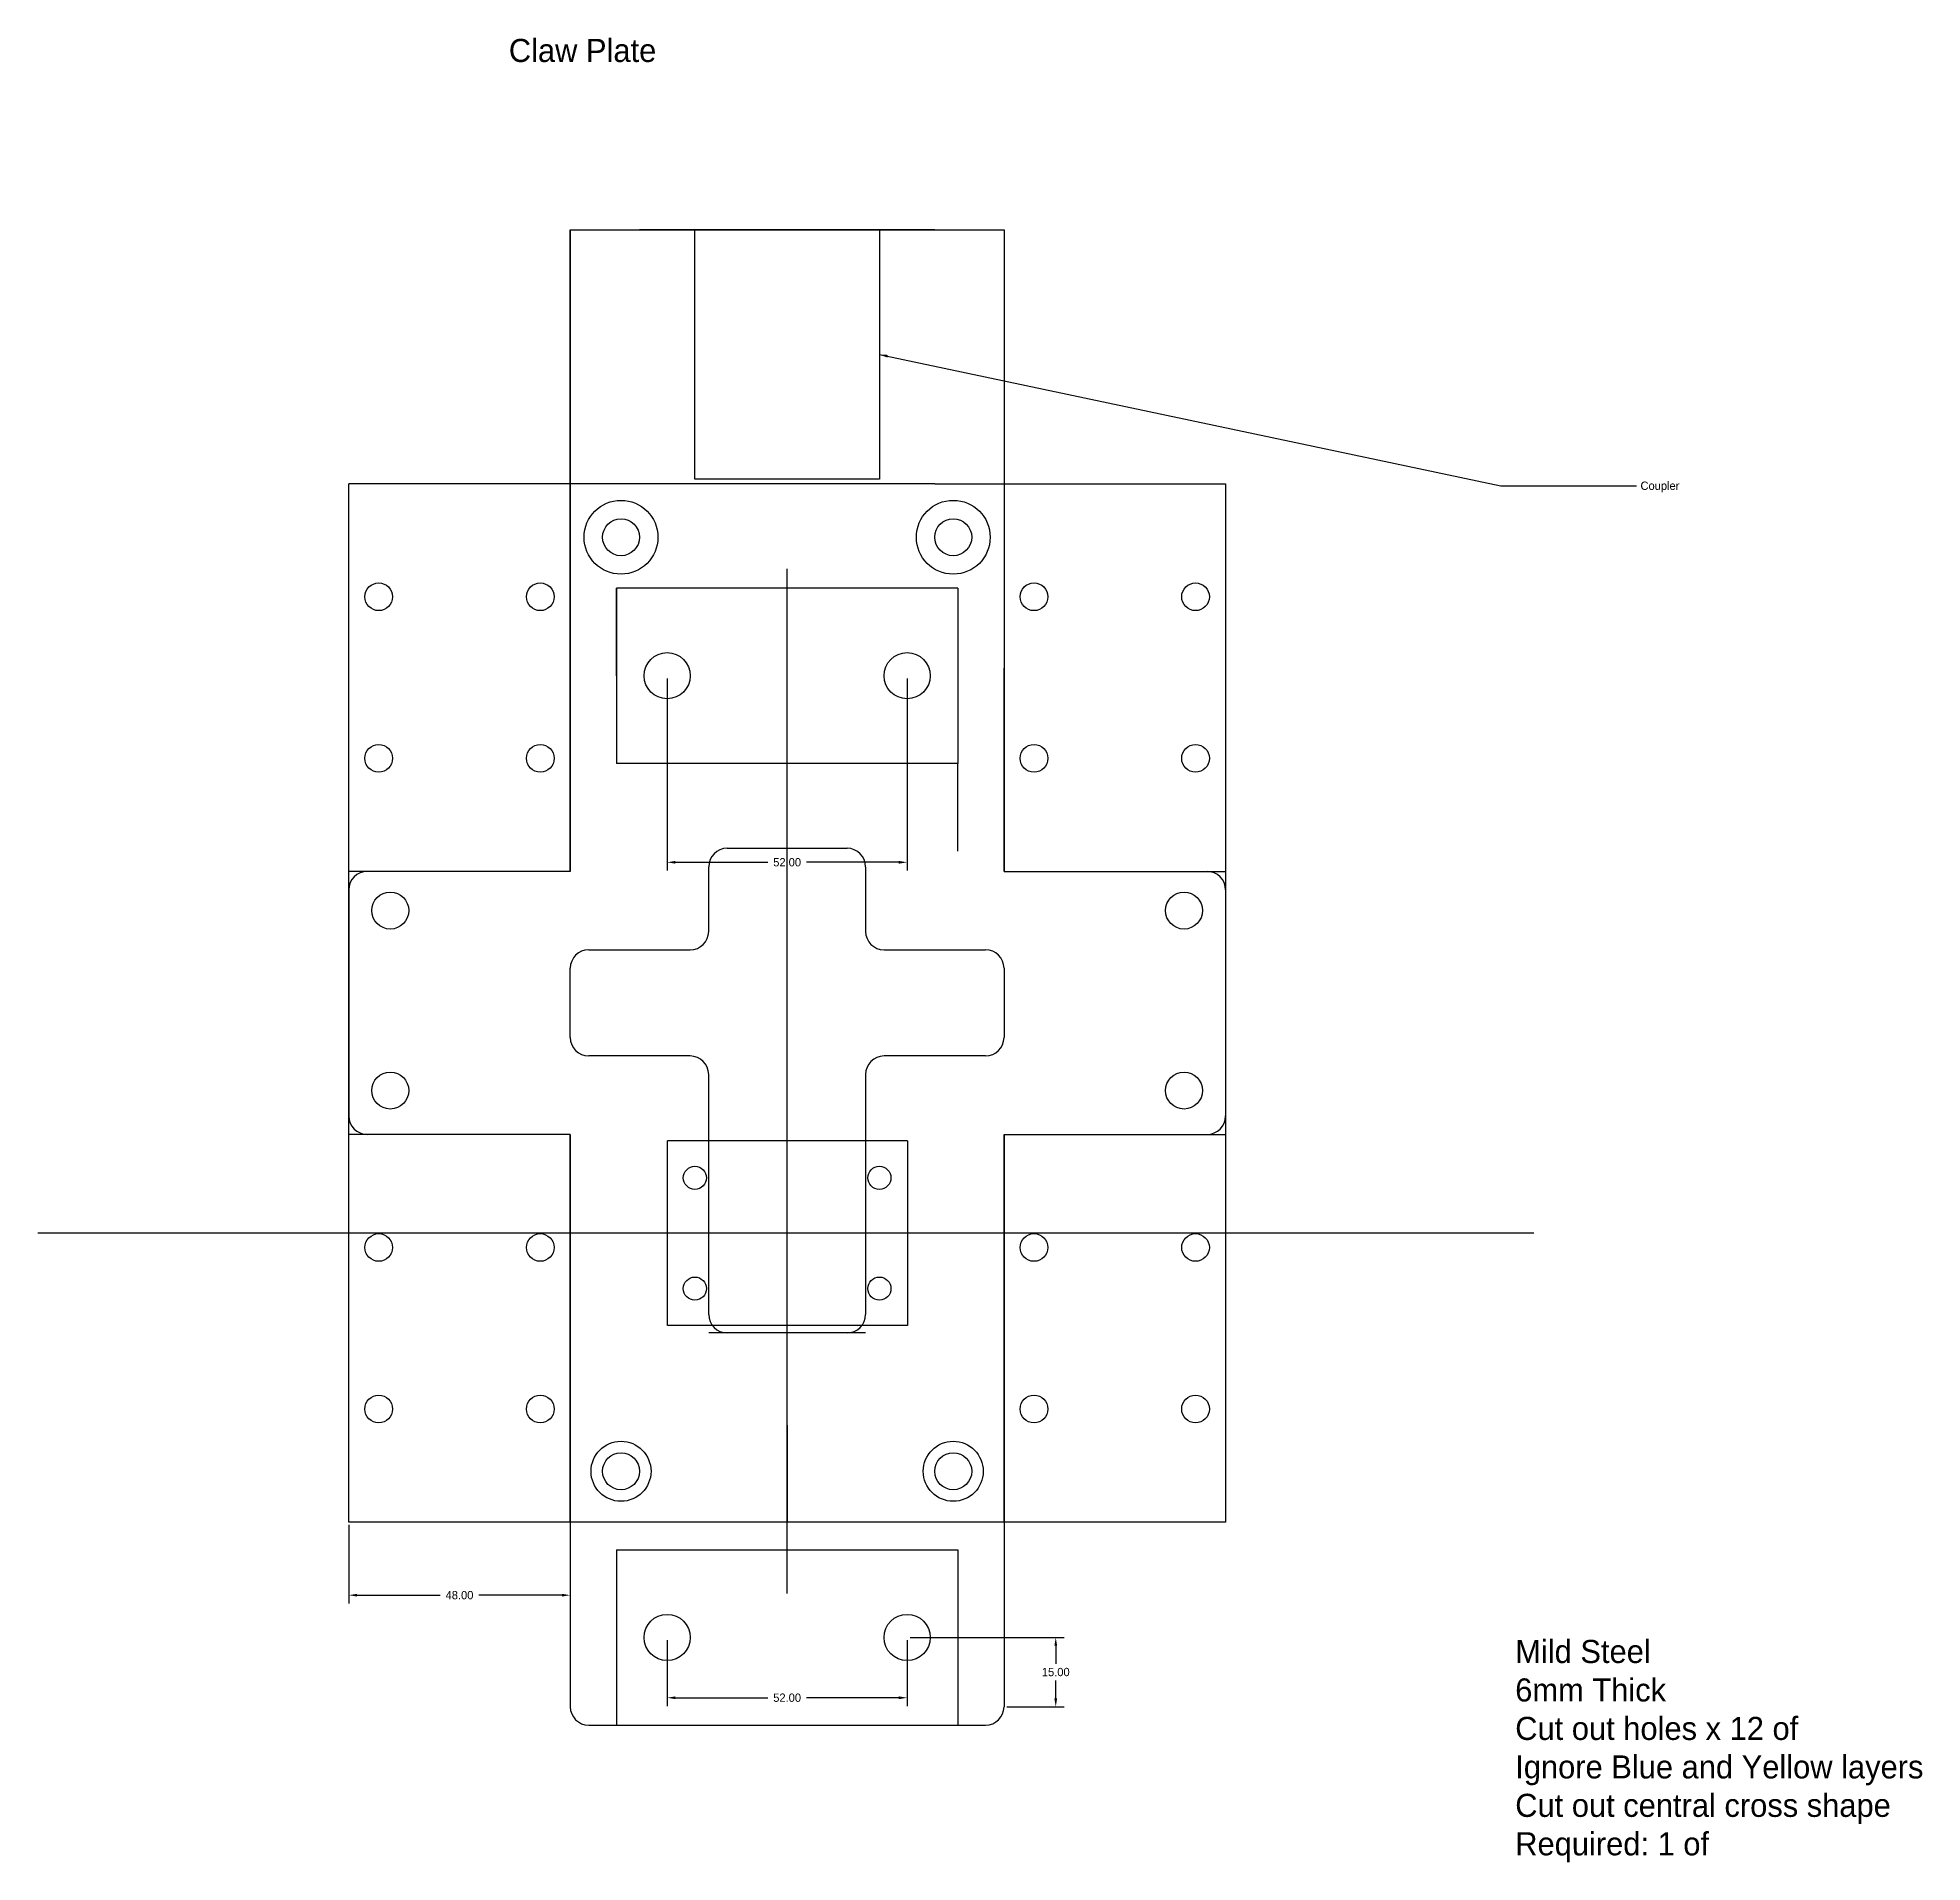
# Model space of a CAD drawing. Header units: inches. Extents: x -629 to -221, y -341 to 54.
import ezdxf

# ---------------------------------------------------------------- set-up
doc = ezdxf.new("R2010")
doc.units = ezdxf.units.IN
doc.header["$MEASUREMENT"] = 0
doc.dimstyles.get("Standard").update_dxf_attribs({"dimscale": 10, "dimtxt": 0.18, "dimasz": 0.18, "dimexe": 0.18, "dimexo": 0.0625, "dimgap": 0.09, "dimtad": 0, "dimtih": 1, "dimtoh": 1, "dimzin": 0, "dimdsep": 46, "dimtxsty": 'Standard', "dimcen": 0.09, "dimadec": 0, "dimazin": 0, "dimtfac": 1, "dimtofl": 0, "dimtmove": 0, "dimatfit": 3, "dimfxl": 1, "dimtolj": 1, "dimtzin": 0, "dimarcsym": 0})

# ---------------------------------------------------------------- blocks, each defined once
blk = doc.blocks.new('*D1')
at = {"color": 0, "lineweight": -2}
for p, q in [((-561.69, -267.9), (-561.69, -284.92)), ((-513.69, -267.9), (-513.69, -284.92)), ((-559.89, -283.12), (-541.89, -283.12)), ((-515.49, -283.12), (-533.49, -283.12))]:
    blk.add_line(p, q, dxfattribs=at)
at = {"color": 0}
for points in [[(-559.89, -282.82), (-559.89, -283.42), (-561.69, -283.12)], [(-515.49, -282.82), (-515.49, -283.42), (-513.69, -283.12)]]:
    blk.add_solid(points, dxfattribs=at)
at = {"layer": 'Defpoints', "color": 0}
for p in [(-561.69, -267.28), (-513.69, -267.28), (-561.69, -283.12)]:
    blk.add_point(p, dxfattribs=at)
at = {"color": 0, "insert": (-537.69, -283.12), "char_height": 1.8, "attachment_point": 5}
blk.add_mtext('\\A1;48.00', dxfattribs=at)
blk = doc.blocks.new('*D2')
at = {"color": 0, "lineweight": -2}
for p, q in [((-440.06, -292.28), (-406.68, -292.28)), ((-408.48, -294.08), (-408.48, -297.98)), ((-408.48, -305.48), (-408.48, -301.58)), ((-419.06, -307.28), (-406.68, -307.28))]:
    blk.add_line(p, q, dxfattribs=at)
at = {"color": 0}
for points in [[(-408.78, -294.08), (-408.18, -294.08), (-408.48, -292.28)], [(-408.78, -305.48), (-408.18, -305.48), (-408.48, -307.28)]]:
    blk.add_solid(points, dxfattribs=at)
at = {"layer": 'Defpoints', "color": 0}
for p in [(-440.69, -292.28), (-419.69, -307.28), (-408.48, -307.28)]:
    blk.add_point(p, dxfattribs=at)
at = {"color": 0, "insert": (-408.48, -299.78), "char_height": 1.8, "attachment_point": 5}
blk.add_mtext('\\A1;15.00', dxfattribs=at)
blk = doc.blocks.new('*D34')
at = {"color": 0, "lineweight": -2}
for p, q in [((-492.69, -84.5), (-492.69, -126.11)), ((-440.69, -84.5), (-440.69, -126.11)), ((-490.89, -124.31), (-470.89, -124.31)), ((-442.49, -124.31), (-462.49, -124.31))]:
    blk.add_line(p, q, dxfattribs=at)
at = {"color": 0}
for points in [[(-490.89, -124.01), (-490.89, -124.61), (-492.69, -124.31)], [(-442.49, -124.01), (-442.49, -124.61), (-440.69, -124.31)]]:
    blk.add_solid(points, dxfattribs=at)
at = {"layer": 'Defpoints', "color": 0}
for p in [(-492.69, -83.88), (-440.69, -83.88), (-440.69, -124.31)]:
    blk.add_point(p, dxfattribs=at)
at = {"color": 0, "insert": (-466.69, -124.31), "char_height": 1.8, "attachment_point": 5}
blk.add_mtext('\\A1;52.00', dxfattribs=at)
blk = doc.blocks.new('*D35')
at = {"color": 0, "lineweight": -2}
for p, q in [((-492.69, -292.9), (-492.69, -307.14)), ((-440.69, -292.9), (-440.69, -307.14)), ((-490.89, -305.34), (-470.89, -305.34)), ((-442.49, -305.34), (-462.49, -305.34))]:
    blk.add_line(p, q, dxfattribs=at)
at = {"color": 0}
for points in [[(-490.89, -305.04), (-490.89, -305.64), (-492.69, -305.34)], [(-442.49, -305.04), (-442.49, -305.64), (-440.69, -305.34)]]:
    blk.add_solid(points, dxfattribs=at)
at = {"layer": 'Defpoints', "color": 0}
for p in [(-492.69, -292.28), (-440.69, -292.28), (-440.69, -305.34)]:
    blk.add_point(p, dxfattribs=at)
at = {"color": 0, "insert": (-466.69, -305.34), "char_height": 1.8, "attachment_point": 5}
blk.add_mtext('\\A1;52.00', dxfattribs=at)

msp = doc.modelspace()

# ---------------------------------------------------------------- linework, layer by layer
at = {"color": 5}
for p, q in [((-513.69, 12.724), (-513.69, -126.276)), ((-434.69, 12.724), (-498.69, 12.724)), ((-419.69, 12.724), (-419.69, -126.276)), ((-561.69, -267.276), (-561.69, -42.276)), ((-434.69, -42.276), (-561.69, -42.276)), ((-434.69, -42.276), (-371.69, -42.276)), ((-371.69, -42.276), (-371.69, -267.276)), ((-466.69, -282.719), (-466.69, -60.723)), ((-429.69, -64.879), (-503.69, -64.879)), ((-503.69, -83.879), (-503.69, -64.879)), ((-503.69, -64.879), (-503.69, -102.879)), ((-429.69, -64.879), (-429.69, -102.879)), ((-503.69, -83.879), (-503.69, -102.879)), ((-429.69, -102.879), (-503.69, -102.879)), ((-429.69, -121.879), (-429.69, -102.879)), ((-513.69, -126.276), (-561.69, -126.276)), ((-419.69, -126.276), (-371.69, -126.276)), ((-513.69, -183.276), (-561.69, -183.276)), ((-513.69, -267.276), (-513.69, -183.276)), ((-419.69, -267.276), (-419.69, -183.276)), ((-419.69, -183.276), (-371.69, -183.276)), ((-440.598, -184.685), (-492.598, -184.685)), ((-492.598, -224.685), (-492.598, -184.685)), ((-440.598, -184.685), (-440.598, -224.685)), ((-304.899, -204.685), (-629.098, -204.685)), ((-440.598, -224.685), (-492.598, -224.685)), ((-449.69, -226.276), (-483.69, -226.276)), ((-466.69, -246.276), (-466.69, -267.276)), ((-371.69, -267.276), (-561.69, -267.276)), ((-503.69, -273.276), (-429.69, -273.276)), ((-503.69, -273.276), (-503.69, -311.276)), ((-429.69, -273.276), (-429.69, -311.276)), ((-503.69, -291.666), (-503.69, -310.666)), ((-429.69, -291.666), (-429.69, -310.666)), ((-503.69, -311.276), (-429.69, -311.276))]:
    msp.add_line(p, q, dxfattribs=at)
for p, q in [((-513.69, -126.276), (-513.69, 12.724)), ((-513.69, 12.724), (-419.69, 12.724)), ((-513.69, 12.724), (-419.69, 12.724)), ((-419.69, 12.724), (-419.69, -126.276)), ((-513.69, -126.276), (-513.69, -82.276)), ((-419.69, -126.276), (-419.69, -82.276)), ((-479.69, -121.276), (-453.69, -121.276)), ((-513.69, -126.276), (-557.69, -126.276)), ((-483.69, -139.276), (-483.69, -125.276)), ((-449.69, -125.276), (-449.69, -139.276)), ((-419.69, -126.276), (-375.69, -126.276)), ((-561.69, -130.276), (-561.69, -179.276)), ((-371.69, -130.276), (-371.69, -179.276)), ((-509.69, -143.276), (-487.69, -143.276)), ((-445.69, -143.276), (-423.69, -143.276)), ((-513.69, -162.276), (-513.69, -147.276)), ((-419.69, -147.276), (-419.69, -162.276)), ((-487.69, -166.276), (-509.69, -166.276)), ((-423.69, -166.276), (-445.69, -166.276)), ((-483.69, -222.276), (-483.69, -170.276)), ((-449.69, -170.276), (-449.69, -222.276)), ((-513.69, -183.276), (-557.69, -183.276)), ((-513.69, -183.276), (-513.69, -307.276)), ((-419.69, -183.276), (-419.69, -267.276)), ((-419.69, -183.276), (-375.69, -183.276)), ((-453.69, -226.276), (-479.69, -226.276)), ((-419.69, -267.276), (-419.69, -307.276)), ((-509.69, -311.276), (-423.69, -311.276))]:
    msp.add_line(p, q)
at = {"color": 2}
for p, q in [((-486.69, 12.724), (-446.69, 12.724)), ((-486.69, -41.276), (-486.69, 12.724)), ((-446.69, 12.724), (-446.69, -41.276)), ((-446.69, -41.276), (-486.69, -41.276))]:
    msp.add_line(p, q, dxfattribs=at)
at = {"color": 5}
for centre, radius in [((-502.69, -53.879), 8), ((-430.69, -53.879), 8), ((-555.19, -66.776), 3), ((-520.19, -66.776), 3), ((-413.19, -66.776), 3), ((-378.19, -66.776), 3), ((-555.19, -101.776), 3), ((-520.19, -101.776), 3), ((-413.19, -101.776), 3), ((-378.19, -101.776), 3), ((-486.688, -192.685), 2.5), ((-446.688, -192.685), 2.5), ((-555.19, -207.776), 3), ((-520.19, -207.776), 3), ((-413.19, -207.776), 3), ((-378.19, -207.776), 3), ((-486.688, -216.685), 2.5), ((-446.688, -216.685), 2.5), ((-555.19, -242.776), 3), ((-520.19, -242.776), 3), ((-413.19, -242.776), 3), ((-378.19, -242.776), 3), ((-502.69, -256.276), 6.5), ((-430.69, -256.276), 6.5)]:
    msp.add_circle(centre, radius, dxfattribs=at)
for centre, radius in [((-502.69, -53.879), 4), ((-430.69, -53.879), 4), ((-492.69, -83.879), 5), ((-440.69, -83.879), 5), ((-552.69, -134.776), 4), ((-380.687, -134.776), 4), ((-552.69, -173.776), 4), ((-380.687, -173.776), 4), ((-502.69, -256.276), 4), ((-430.69, -256.276), 4), ((-492.69, -292.276), 5), ((-440.69, -292.276), 5)]:
    msp.add_circle(centre, radius)
for centre, start, end in [((-479.69, -125.276), 90, 180), ((-453.69, -125.276), 0, 90), ((-557.69, -130.276), 90, 180), ((-375.69, -130.276), 0, 90), ((-487.69, -139.276), 270, 0), ((-445.69, -139.276), 180, 270), ((-509.69, -147.276), 90, 180), ((-423.69, -147.276), 0, 90), ((-509.69, -162.276), 180, 270), ((-423.69, -162.276), 270, 360), ((-487.69, -170.276), 360, 90), ((-445.69, -170.276), 90, 180), ((-557.69, -179.276), 180, 270), ((-375.69, -179.276), 270, 0), ((-479.69, -222.276), 180, 270), ((-453.69, -222.276), 270, 0), ((-509.69, -307.276), 180, 270), ((-423.69, -307.276), 270, 0)]:
    msp.add_arc(centre, 4, start, end)

# ---------------------------------------------------------------- texts
at = {"char_height": 5, "attachment_point": 1}
for s, insert, width in [('Claw Plate', (-527.003, 54.103), 112.92759), ('Mild Steel\\P6mm Thick\\PCut out holes x 12 of\\PIgnore Blue and Yellow layers\\PCut out central cross shape\\PRequired: 1 of', (-308.909, -292.817), 190.69337)]:
    msp.add_mtext(s, dxfattribs=dict(at, insert=insert, width=width))
at = {"color": 5, "insert": (-281.763, -41.814), "char_height": 1.8, "width": 97.61103, "attachment_point": 1}
msp.add_mtext('\\A1;Coupler', dxfattribs=at)

# ---------------------------------------------------------------- dimensions: what is measured, and where the dimension line sits
at = {"color": 5}
for base, p1, p2, picture, middle in [((-440.69, -124.307), (-492.69, -83.879), (-440.69, -83.879), '*D34', (-466.69, -124.307)), ((-440.69, -305.342), (-492.69, -292.276), (-440.69, -292.276), '*D35', (-466.69, -305.342))]:
    dim = msp.add_linear_dim(base=base, p1=p1, p2=p2, dimstyle='Standard', dxfattribs=at)
    dim.commit()
    dim.dimension.update_dxf_attribs({"geometry": picture, "text_midpoint": middle})
for base, p1, p2, angle, picture, middle in [((-561.69, -283.116), (-513.69, -267.276), (-561.69, -267.276), 180, '*D1', (-537.69, -283.116)), ((-408.484, -307.276), (-440.69, -292.276), (-419.69, -307.276), 90, '*D2', (-408.484, -299.776))]:
    dim = msp.add_linear_dim(base=base, p1=p1, p2=p2, angle=angle, dimstyle='Standard', dxfattribs=at)
    dim.commit()
    dim.dimension.update_dxf_attribs({"geometry": picture, "text_midpoint": middle})

# ---------------------------------------------------------------- leaders
at = {"color": 5, "annotation_type": 0, "has_hookline": 1, "hookline_direction": 0, "text_width": 11.1}
msp.add_leader([(-446.69, -14.276), (-312.015, -42.714), (-282.663, -42.714)], dimstyle='Standard', override={"dimgap": 0.09, "dimtad": 0}, dxfattribs=at)

doc.saveas('drawing.dxf')
